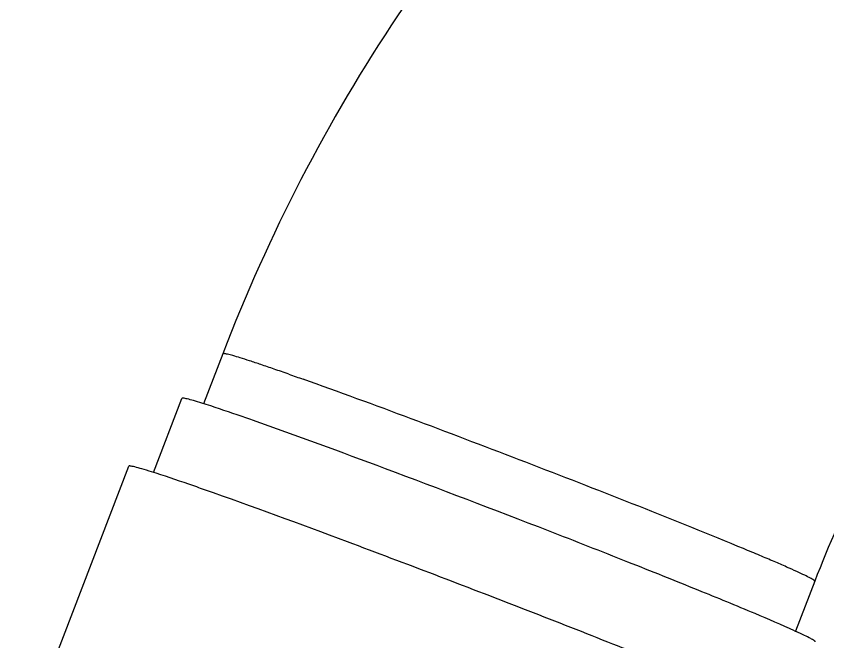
# Model space of a CAD drawing. Extents: x 9520 to 10292, y -16148 to -15602.
# Drawn here: x 10018.77 to 10046.42, y -15865.24 to -15843.95 of the extents above; entities that cross this region are included whole.
import ezdxf

# ---------------------------------------------------------------- set-up
doc = ezdxf.new("R2010")
doc.units = 0
doc.header["$MEASUREMENT"] = 0
doc.layers.get('0').update_dxf_attribs({"linetype": 'CONTINUOUS'})

# ---------------------------------------------------------------- blocks, each defined once
blk = doc.blocks.new('ZF65555')
at = {"color": 7, "linetype": 'Continuous'}
for p, q in [((10005.238, -16370.448), (10005.821, -16371.854)), ((10002.801, -16371.301), (10002.977, -16371.233)), ((10007.297, -16373.765), (10006.432, -16371.682)), ((10011.409, -16381.792), (10007.994, -16373.567)), ((9990.609, -16376.372), (9990.768, -16376.302)), ((9988.613, -16377.35), (9989.196, -16378.753))]:
    blk.add_line(p, q, dxfattribs=at)
for centre, radius, start, end in [((10042.287, -16473.066), 109.157, 110.88162, 111.10761), ((9997.517, -16395.784), 18.956, 115.9409, 116.0996)]:
    blk.add_arc(centre, radius, start, end, dxfattribs=at)
for points, knots in [([(9974.949, -16344.436), (9978.204, -16344.952), (9984.696, -16347.067), (9993.275, -16352.862), (10000.38, -16360.797), (10003.854, -16367.115), (10005.238, -16370.448)], [0, 0, 0, 0, 0.237978, 0.484466, 0.739442, 1, 1, 1, 1]), ([(9972.13, -16362.214), (9973.705, -16362.464), (9977.036, -16363.618), (9980.745, -16366.226), (9983.536, -16369.037), (9986.191, -16372.415), (9987.769, -16375.315), (9988.613, -16377.35)], [0, 0, 0, 0, 0.205721, 0.446679, 0.578485, 0.715793, 1, 1, 1, 1]), ([(10003.379, -16371.079), (10003.518, -16371.026), (10003.779, -16370.927), (10004.147, -16370.79), (10004.464, -16370.676), (10004.727, -16370.583), (10004.936, -16370.514), (10005.086, -16370.469), (10005.18, -16370.447), (10005.221, -16370.442), (10005.236, -16370.445), (10005.238, -16370.448)], [0, 0, 0, 0, 0.22624, 0.426028, 0.597634, 0.739708, 0.8514, 0.931956, 0.981051, 0.993968, 1, 1, 1, 1]), ([(9990.768, -16376.302), (9992.739, -16375.425), (9996.742, -16373.736), (10000.763, -16372.091), (10002.801, -16371.301)], [0, 0, 0, 0, 0.496719, 1, 1, 1, 1]), ([(10004.443, -16372.357), (10004.587, -16372.302), (10005.061, -16372.123), (10005.537, -16371.947), (10005.871, -16371.833)], [0, 0, 0, 0, 0.303269, 1, 1, 1, 1]), ([(10005.871, -16371.833), (10005.95, -16371.806), (10006.088, -16371.76), (10006.259, -16371.707), (10006.366, -16371.681), (10006.413, -16371.675), (10006.431, -16371.678), (10006.432, -16371.682)], [0, 0, 0, 0, 0.429407, 0.739182, 0.927917, 0.977337, 1, 1, 1, 1]), ([(9989.225, -16378.738), (9989.589, -16378.56), (9990.487, -16378.149), (9992.046, -16377.459), (9993.981, -16376.626), (9996.907, -16375.389), (10000.416, -16373.943), (10003.194, -16372.834), (10004.443, -16372.357)], [0, 0, 0, 0, 0.073702, 0.179434, 0.309994, 0.456483, 0.756862, 1, 1, 1, 1]), ([(10007.351, -16373.742), (10007.442, -16373.711), (10007.598, -16373.658), (10007.781, -16373.602), (10007.888, -16373.574), (10007.942, -16373.564), (10007.972, -16373.559), (10007.992, -16373.562), (10007.994, -16373.567)], [0, 0, 0, 0, 0.429534, 0.739512, 0.849108, 0.928381, 0.977697, 1, 1, 1, 1]), ([(10005.857, -16374.292), (10006.006, -16374.235), (10006.502, -16374.048), (10007, -16373.863), (10007.351, -16373.742)], [0, 0, 0, 0, 0.300612, 1, 1, 1, 1]), ([(9989.5, -16381.15), (9989.892, -16380.959), (9990.857, -16380.517), (9992.533, -16379.776), (9994.612, -16378.88), (9997.756, -16377.55), (10001.529, -16375.996), (10004.513, -16374.804), (10005.857, -16374.292)], [0, 0, 0, 0, 0.073702, 0.179433, 0.309994, 0.456482, 0.756862, 1, 1, 1, 1]), ([(9988.613, -16377.35), (9988.612, -16377.346), (9988.622, -16377.332), (9988.659, -16377.303), (9988.753, -16377.246), (9988.911, -16377.163), (9989.134, -16377.052), (9989.419, -16376.915), (9989.765, -16376.754), (9990.168, -16376.57), (9990.456, -16376.441), (9990.609, -16376.372)], [0, 0, 0, 0, 0.005848, 0.018735, 0.067999, 0.148907, 0.260991, 0.403349, 0.574946, 0.77435, 1, 1, 1, 1]), ([(9988.644, -16379.067), (9988.642, -16379.063), (9988.653, -16379.048), (9988.693, -16379.017), (9988.793, -16378.957), (9988.961, -16378.868), (9989.098, -16378.8), (9989.178, -16378.761)], [0, 0, 0, 0, 0.022507, 0.071898, 0.260689, 0.570756, 1, 1, 1, 1])]:
    blk.add_open_spline(points, degree=3, knots=knots, dxfattribs=at)

msp = doc.modelspace()

# ---------------------------------------------------------------- block references
at = {"xscale": -1.2, "yscale": 1.2, "zscale": 1.2, "rotation": 1.533902650484888}
msp.add_blockref('ZF65555', (21501.942, 4103.449), dxfattribs=at)

doc.saveas('drawing.dxf')
